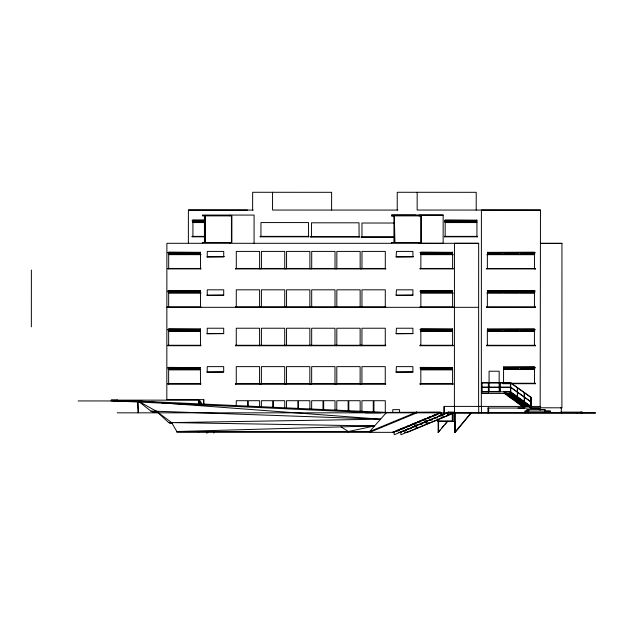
<?xml version="1.0" encoding="UTF-8"?>
<svg xmlns="http://www.w3.org/2000/svg" width="627" height="627" viewBox="0 0 627 627"><rect width="100%" height="100%" fill="white"/><g stroke="black" fill="none" stroke-linecap="round" stroke-linejoin="round"><path stroke-width="0.94" d="M31.35 326.816L31.374 270.018M117.625 400.128L111.253 400.128L111.253 400.935L138.246 401.084L386.53 412.441L440.381 412.041L440.381 412.872L393.27 432.348L393.168 431.556M117.194 400.128L117.194 401.068L365.478 412.433L386.53 412.441L386.53 412.848M156.836 412.041L156.836 411.234L151.052 411.234L138.246 401.084L138.246 412.848L137.344 401.484M200.859 383.669L167.856 383.669L167.856 384.124L200.859 384.124L200.522 383.669M200.875 345.265L167.871 345.265L167.871 345.72L200.875 345.72L200.538 345.265M167.879 307.308L167.879 306.862L200.883 306.862L200.883 307.308M200.899 268.45L167.895 268.45L167.895 268.905L200.899 268.905L200.562 268.45M167.973 368.018L168.647 367.375L200.413 367.618L199.739 368.018L167.973 368.018L168.647 367.618L200.413 367.618M167.989 329.614L168.663 328.963L200.428 329.206L199.754 329.614L167.989 329.614L168.663 329.206L200.428 329.206M168.005 291.21L168.679 290.56L200.436 290.803L199.77 291.21L168.005 291.21L168.679 290.803L200.436 290.803M168.02 252.799L168.694 252.156L200.452 252.399L199.778 252.799L168.02 252.799L168.694 252.399L200.452 252.399M168.193 384.124L167.856 383.669M168.201 345.72L167.871 345.265M168.216 307.308L167.879 306.862M168.232 268.905L167.895 268.45M178.405 369.037L168.31 369.037L168.31 369.475L178.405 369.475L178.405 369.037L178.068 369.475M178.421 330.625L168.326 330.625L168.326 331.072L178.421 331.072L178.421 330.625L178.084 331.072M178.436 292.221L168.342 292.221L168.342 292.668L178.429 292.668L178.436 292.221L178.099 292.668M178.444 253.817L168.357 253.817L168.357 254.256L178.444 254.256L178.444 253.817L178.107 254.256M168.647 383.669L168.647 369.875L200.413 369.875L200.522 384.124M168.647 369.475L168.31 369.037M168.655 345.265L168.663 331.471L200.421 331.471L200.538 345.72M168.663 331.072L168.326 330.625M168.671 306.862L168.679 293.068L201.11 293.068M168.679 292.668L168.342 292.221M168.687 268.45L168.694 254.656L201.126 254.656M168.694 254.256L168.357 253.817M171.97 423.405L171.97 422.598L168.655 422.598L156.397 411.234L138.246 401.084L145.064 401.593M189.519 369.037L179.432 369.037L179.432 369.475L189.519 369.475L189.519 369.037L189.182 369.475M189.534 330.625L179.44 330.625L179.44 331.072L189.534 331.072L189.534 330.625L189.197 331.072M189.55 292.221L179.455 292.221L179.455 292.668L189.55 292.668L189.55 292.221L189.213 292.668M189.566 253.817L179.471 253.817L179.471 254.256L189.566 254.256L189.566 253.817L189.229 254.256M179.769 369.475L179.432 369.037M179.777 331.072L179.44 330.625M179.792 292.668L179.455 292.221M179.808 254.256L179.471 253.817M188.374 243.205L188.39 210.045L253.292 210.076M200.413 369.037L190.318 369.037L190.318 369.475L200.413 369.475L200.413 369.037L200.076 369.475M200.428 330.625L190.334 330.625L190.334 331.072L200.421 331.072L200.428 330.625L200.091 331.072M200.436 292.221L190.349 292.221L190.349 292.668L200.436 292.668L200.436 292.221L200.099 292.668M200.452 253.817L190.357 253.817L190.357 254.256L200.452 254.256L200.452 253.817L200.115 254.256M190.655 369.475L190.318 369.037M190.671 331.072L190.334 330.625M190.686 292.668L190.349 292.221M190.694 254.256L190.357 253.817M192.458 236.371L192.121 236.818L192.121 236.371L204.614 236.371M204.763 220.72L192.246 220.72L192.92 220.069L204.473 220.069M192.912 236.371L192.92 222.577L204.473 222.577M192.92 222.177L192.92 221.731M192.246 220.72L192.92 220.069M198.626 432.34L198.626 431.525M198.822 403.866L198.822 400.167L111.253 400.128M199.739 368.018L200.413 367.375M199.754 329.614L200.428 328.963M199.77 291.21L200.436 290.56M199.778 252.799L200.452 252.156M200.225 402.926L200.225 401.554L198.5 401.554M200.554 307.308L200.436 293.068M200.562 268.905L200.452 254.656M200.844 404.297L200.844 402.926L198.257 402.926M202.403 243.3L202.411 242.492L231.872 242.492L231.888 215.876L202.419 215.876L202.419 215.061L254.084 215.077L254.076 243.315M202.341 222.177L202.341 221.731M203.571 404.36L203.579 399.634M203.908 404.36L203.908 399.634L166.821 399.634L166.884 243.3L478.667 243.315L478.613 406.406M204.426 242.492L204.433 215.876M204.88 242.492L204.888 215.876M205.217 242.492L205.225 215.876M207.216 372.085L207.216 366.63L223.69 366.63L223.682 372.085L206.879 372.085L223.682 371.874M207.231 333.682L207.231 328.227L223.698 328.227L223.698 333.682L206.894 333.682L223.698 333.47M207.247 295.27L207.247 289.823L223.714 289.823L223.714 295.27L206.91 295.27L223.714 295.058M207.255 256.866L207.263 251.411L223.729 251.411L223.729 256.866L206.918 256.866L224.403 256.655M229.858 243.3L229.858 242.492M229.866 215.876L229.866 215.061M231.426 242.492L231.434 215.876M260.025 383.669L235.462 383.669L235.462 384.147L260.025 384.147L260.025 383.669L259.688 384.147M260.04 345.265L235.47 345.265L235.47 345.743L260.033 345.743L260.04 345.265L259.703 345.743M235.486 307.332L235.486 306.862L260.048 306.862L260.048 307.332M235.501 268.45L235.501 268.928L260.064 268.928L260.064 268.45L235.501 268.45L235.838 268.928M235.799 384.147L235.462 383.669M235.807 345.743L235.47 345.265M235.823 307.332L235.486 306.862M236.246 405.583L236.246 400.708L247.587 400.708L247.587 406.555M236.254 383.669L236.254 366.63L259.578 366.63L259.57 383.669M236.261 345.265L236.269 328.227L259.586 328.227L259.586 345.265M236.277 306.862L236.285 289.823L259.602 289.823L259.594 306.862M236.293 268.45L236.301 251.411L259.617 251.411L259.609 268.45M248.268 406.555L248.268 400.708L259.609 400.708L259.609 407.526M252.634 210.045L252.642 192.277L331.62 192.309L331.612 210.076M259.711 307.332L260.048 306.862M259.727 268.928L259.727 268.45M260.518 236.818L260.518 236.371M260.597 383.669L260.597 384.147L285.16 384.147L285.16 383.669L260.597 383.669L260.934 384.147M260.613 345.265L260.613 345.743L285.175 345.743L285.175 345.265L260.613 345.265L260.95 345.743M260.62 307.332L260.62 306.862L285.191 306.862L285.183 307.332M260.957 307.332L260.62 306.862M260.973 268.928L260.973 268.45M260.95 236.371L260.95 222.577L308.508 222.577L308.594 236.818M261.381 407.526L261.381 400.708L272.721 400.708L272.721 407.526M261.388 383.669L261.396 366.63L284.713 366.63L284.705 383.669M261.404 345.265L261.404 328.227L284.729 328.227L284.721 345.265M261.412 306.862L261.42 289.823L284.736 289.823L284.736 306.862M261.428 268.45L261.435 251.411L284.752 251.411L284.744 268.45M272.557 192.277L272.557 210.045L397.855 210.076M273.403 407.526L273.403 400.708L284.744 400.708L284.744 407.526M284.823 384.147L284.823 383.669M284.838 345.743L284.838 345.265M284.854 307.332L284.854 306.862M284.862 268.928L284.862 268.45M285.763 307.332L285.763 306.862L310.326 306.862L310.326 307.332M286.069 384.147L286.069 383.669M286.084 345.743L286.084 345.265M286.1 307.332L286.1 306.862M286.108 268.928L286.108 268.45M286.515 408.498L286.515 400.708L297.856 400.708L297.856 408.498M286.523 383.669L286.531 366.63L309.848 366.63L309.84 383.669M286.539 345.265L286.547 328.227L309.863 328.227L309.856 345.265M286.555 306.862L286.555 289.823L309.879 289.823L309.871 306.862M286.563 268.45L286.57 251.411L309.887 251.411L309.887 268.45M298.538 408.498L298.538 400.708L309.887 400.708L309.879 409.478M309.957 384.147L309.957 383.669M309.973 345.743L309.973 345.265M309.989 307.332L309.989 306.862M310.004 268.928L310.004 268.45M310.898 307.332L310.898 306.862L335.461 306.862L335.461 307.332M311.031 237.045L311.031 236.598M311.204 384.147L311.204 383.669M311.219 345.743L311.219 345.265M311.235 307.332L311.235 306.862M311.251 268.928L311.251 268.45M311.454 236.598L311.462 222.804L359.02 222.804L359.099 237.045M311.65 409.478L311.65 400.708L322.999 400.708L322.991 409.478M311.658 383.669L311.666 366.63L334.983 366.63L334.983 383.669M311.674 345.265L311.682 328.227L334.998 328.227L334.99 345.265M311.69 306.862L311.697 289.823L335.014 289.823L335.006 306.862M311.705 268.45L311.705 251.411L335.03 251.411L335.022 268.45M323.673 409.478L323.681 400.708L335.022 400.708L335.014 410.45M335.092 384.147L335.092 383.669M335.108 345.743L335.108 345.265M335.124 307.332L335.124 306.862M335.139 268.928L335.139 268.45M336.033 307.332L336.033 306.862L360.596 306.862L360.596 307.332M336.346 384.147L336.346 383.669M336.354 345.743L336.354 345.265M336.37 307.332L336.37 306.862M336.385 268.928L336.385 268.45M336.785 410.45L336.793 400.708L348.134 400.708L348.126 411.422M336.793 383.669L336.801 366.63L360.125 366.63L360.117 383.669M336.809 345.265L336.817 328.227L360.133 328.227L360.133 345.265M336.824 306.862L336.832 289.823L360.149 289.823L360.141 306.862M336.84 268.45L336.848 251.411L360.164 251.411L360.157 268.45M348.4 432.34L348.4 431.525L341.017 426.885M348.808 411.422L348.816 400.708L360.157 400.708L360.157 411.422M360.235 384.147L360.235 383.669M360.243 345.743L360.243 345.265M360.259 307.332L360.259 306.862M360.274 268.928L360.274 268.45M361.168 307.332L361.168 306.862L385.73 306.862L385.73 307.332M361.536 236.818L361.207 237.272L361.207 236.818L394.124 236.818M361.481 384.147L361.481 383.669M361.497 345.743L361.497 345.265M361.505 307.332L361.505 306.862M361.52 268.928L361.52 268.45M361.92 411.422L361.928 400.708L373.269 400.708L373.269 412.394M361.936 383.669L361.936 366.63L385.26 366.63L385.252 383.669M361.944 345.265L361.951 328.227L385.276 328.227L385.268 345.265M361.959 306.862L361.967 289.823L385.284 289.823L385.284 306.862M361.975 268.45L361.983 251.411L385.299 251.411L385.291 268.45M361.967 236.818L361.975 223.024L393.999 223.024M365.478 412.433L365.478 412.832L595.65 412.95L455.186 412.942L455.178 432.411L454.724 432.411L454.724 421.563L437.693 421.422L437.693 419.471M373.943 412.394L373.951 400.708L385.291 400.708L385.291 412.394M385.37 384.147L385.37 383.669M385.386 345.743L385.386 345.265M385.393 307.332L385.393 306.862M385.409 268.928L385.409 268.45M391.593 243.3L391.593 242.492L421.281 242.492L421.289 215.876L418.938 215.876L418.938 215.061L443.156 215.077L443.14 243.315L418.93 243.3L418.93 242.492L421.281 242.492M391.593 242.492L393.944 242.492L393.952 215.876L391.601 215.876L391.601 215.061L443.156 215.077M392.776 412.535L392.776 409.635L399.579 409.635L399.579 412.535M396.084 372.085L412.887 372.085L412.895 366.63L396.421 366.63L396.084 372.085L412.887 371.874M396.099 333.682L412.903 333.682L412.903 328.227L396.436 328.227L396.099 333.682L412.903 333.47M396.115 295.27L412.919 295.27L412.919 289.823L396.452 289.823L396.115 295.27L412.919 295.058M396.123 256.866L412.934 256.866L412.934 251.411L396.468 251.411L396.123 256.866L413.608 256.655M397.236 210.045L397.244 192.277L476.222 192.309L476.214 210.076M417.167 192.277L417.159 210.045L540.466 210.076L540.168 410.199M420.035 384.124L420.035 383.669L453.039 383.669L453.039 384.124L420.035 384.124L420.372 383.669M420.051 345.72L420.051 345.265L453.055 345.265L453.055 345.72L420.051 345.72L420.388 345.265M420.082 268.905L420.082 268.45L453.086 268.45L453.086 268.905L420.082 268.905L420.411 268.45M420.161 368.018L420.835 367.375L452.592 367.618L451.918 368.018L420.161 368.018L420.835 367.618L452.592 367.618M420.176 329.614L420.85 328.963L452.608 329.206L451.934 329.614L420.176 329.614L420.85 329.206L452.608 329.206M420.184 291.21L420.858 290.56L452.623 290.803L451.949 291.21L420.184 291.21L420.858 290.803L452.623 290.803M420.2 252.799L420.874 252.156L452.639 252.399L451.965 252.799L420.2 252.799L420.874 252.399L452.639 252.399M420.498 369.475L420.498 369.037L430.584 369.037L430.584 369.475L420.498 369.475L420.835 369.037M420.513 331.072L420.513 330.625L430.6 330.625L430.6 331.072L420.513 331.072L420.842 330.625M420.403 306.862L420.066 307.308L420.066 306.862L453.07 306.862L453.07 307.308L452.733 306.862M420.521 292.668L420.521 292.221L430.616 292.221L430.616 292.668L420.521 292.668L420.858 292.221M420.537 254.256L420.537 253.817L430.631 253.817L430.631 254.256L420.537 254.256L420.874 253.817M420.827 383.669L420.835 369.875L452.592 369.875L452.584 383.669M420.842 345.265L420.842 331.471L452.608 331.471L452.6 345.265M420.858 306.862L420.858 293.068L453.297 293.068M420.866 268.45L420.874 254.656L453.305 254.656M420.827 242.492L420.835 215.876M430.247 369.037L430.584 369.475M430.263 330.625L430.6 331.072M430.279 292.221L430.616 292.668M430.294 253.817L430.631 254.256M431.611 369.475L431.611 369.037L441.706 369.037L441.706 369.475L431.611 369.475L431.948 369.037M431.627 331.072L431.627 330.625L441.721 330.625L441.721 331.072L431.627 331.072L431.964 330.625M431.642 292.668L431.642 292.221L441.729 292.221L441.729 292.668L431.642 292.668L431.979 292.221M431.65 254.256L431.65 253.817L441.745 253.817L441.745 254.256L431.65 254.256L431.987 253.817M437.74 419.008L437.74 420.913L452.616 420.913L452.623 413.295M447.897 421.179L438.124 432.411L438.132 420.725M438.579 432.411L438.587 420.819M441.369 369.037L441.706 369.475M441.384 330.625L441.721 331.072M441.392 292.221L441.729 292.668M441.408 253.817L441.745 254.256M442.505 369.475L442.505 369.037L452.592 369.037L452.592 369.475L442.505 369.475L442.834 369.037M442.513 331.072L442.513 330.625L452.608 330.625L452.608 331.072L442.513 331.072L442.85 330.625M442.529 292.668L442.529 292.221L452.623 292.221L452.623 292.668L442.529 292.668L442.866 292.221M442.544 254.256L442.544 253.817L452.631 253.817L452.631 254.256L442.544 254.256L442.881 253.817M443.955 412.778L443.955 406.39L540.396 406.437M444.292 412.778L444.292 406.39M477.39 236.371L444.386 236.371L444.386 236.818L477.39 236.818L477.053 236.371L477.39 236.818M444.504 220.72L445.178 220.069L476.943 220.312L476.269 220.72L444.504 220.72L445.178 220.312L476.943 220.312M444.715 236.818L444.386 236.371M444.841 222.177L444.841 221.731L454.936 221.731L454.936 222.177L445.178 222.177L444.841 221.731M445.17 236.371L445.178 222.577L476.935 222.577L476.935 236.371M451.918 368.018L452.592 367.375M451.934 329.614L452.608 328.963M451.949 291.21L452.623 290.56M451.965 252.799L452.639 252.156M452.279 420.913L452.286 413.295M452.255 369.037L452.592 369.475M452.271 330.625L452.608 331.072M452.286 292.221L452.623 292.668M452.302 253.817L452.631 254.256M452.616 306.862L452.623 293.068M452.631 268.45L452.631 254.656M452.702 383.669L453.039 384.124M452.718 345.265L453.055 345.72M452.749 268.45L453.086 268.905M452.929 421.556L452.929 413.303M454.269 421.556L454.277 413.303M454.395 406.39L454.457 243.3L478.667 243.315M407.409 432.356L454.504 412.879L454.504 406.39M454.732 413.091L454.724 432.411L470.25 413.695M455.954 222.177L455.954 221.731L466.049 221.731L466.049 222.177L456.291 222.177L455.954 221.731M466.849 222.177L466.849 221.731L476.935 221.731L476.935 222.177L467.186 222.177L466.849 221.731M476.269 220.72L476.943 220.069M478.714 412.895L478.722 406.406M481.332 406.406L481.403 210.045L540.466 210.076M481.442 412.895L481.442 406.406M522.659 406.429L531.053 406.429L510.66 391.812L510.574 382.721L531.061 397.338L531.053 408.052L510.66 393.435L481.654 393.419L481.654 391.797L488.598 391.797L488.598 382.713L481.795 382.713L481.787 391.797M481.928 391.797L481.795 382.713M535.333 345.759L486.67 345.736L486.67 345.281L535.333 345.305L535.105 345.759L535.333 345.305M535.34 307.355L486.685 307.324L486.685 306.877L535.34 306.901L535.113 307.355L535.34 306.901M535.356 268.944L486.701 268.92L486.701 268.466L535.356 268.497L535.129 268.944L535.356 268.497M486.897 345.281L486.67 345.736M486.913 306.877L486.685 307.324M486.928 268.466L486.701 268.92M487.344 345.281L487.351 331.487L534.439 331.511L534.431 345.305M502.039 331.095L487.351 331.087L487.351 330.641L502.039 330.648L502.039 331.095L501.812 330.648M487.351 329.222L534.439 329.01L534.894 329.653L487.806 329.63L487.351 329.222L534.439 329.253L534.894 329.653M487.359 306.877L487.359 293.083L534.447 293.107L534.447 306.901M502.055 292.691L487.359 292.684L487.359 292.237L502.055 292.245L502.055 292.691L501.827 292.245M487.359 290.818L534.447 290.599L534.902 291.249L487.814 291.226L487.359 290.818L519.078 290.834M487.367 268.466L487.375 254.672L534.463 254.703L534.455 268.497M502.062 254.28L487.375 254.272L487.375 253.833L502.062 253.841L502.062 254.28L501.835 253.841M487.375 252.415L534.463 252.195L534.917 252.846L487.83 252.822L487.375 252.415L534.463 252.438L534.917 252.846M487.579 330.641L487.351 331.087M487.587 292.237L487.359 292.684M487.602 253.833L487.375 254.272M487.806 329.63L487.351 328.979M487.814 291.226L487.359 290.575M487.83 252.822L487.375 252.172M487.955 412.895L487.963 408.028L488.676 408.028L488.676 412.895M488.37 391.797L488.37 382.713L510.66 382.721L510.66 393.435L503.849 393.435M488.464 382.713L488.457 393.419L481.654 393.419M488.739 391.742L499.954 391.499M489.076 391.499L489.084 371.208L499.17 371.215L499.163 391.499M489.193 391.499L499.954 391.742L500.032 382.878M499.899 382.878L500.032 391.804M535.403 383.716L502.885 383.693L502.885 383.246L535.403 383.262L535.176 383.716L535.403 383.262M503.113 383.246L502.885 383.693M503.559 382.329L503.567 369.452L534.51 369.468L534.502 383.262M503.567 368.605L503.567 369.052L518.255 369.06L518.255 368.613L503.567 368.605L503.794 369.052M503.567 367.187L534.51 366.96L534.964 367.61L504.022 367.594L503.567 367.187L534.51 367.203L534.964 367.61M518.521 331.103L503.826 331.095L503.826 330.648L518.521 330.656L518.521 331.103L518.294 330.656M518.529 292.699L503.842 292.691L503.842 292.245L518.529 292.253L518.529 292.699L518.302 292.253M518.545 254.288L503.857 254.288L503.857 253.841L518.545 253.849L518.545 254.288L518.317 253.849M504.022 367.594L503.567 366.944M504.053 330.648L503.826 331.095M504.069 292.245L503.842 292.691M504.084 253.841L503.857 254.288M506.357 393.435L504.304 393.278L504.304 391.812L524.705 406.429L524.705 408.052L517.98 408.044M510.433 391.812L510.441 382.885M511.358 396.867L515.574 397.024M512.251 393.435L523.725 401.499M513.027 398.059L517.244 398.216M513.921 394.477L505.973 394.469L513.921 394.477L511.875 394.469M517.377 396.781L517.377 387.76L517.596 396.781M517.51 396.781L517.471 387.76M518.027 369.06L518.255 368.613M520.042 368.613L520.042 369.06L534.737 369.068L534.737 368.621L520.042 368.613L520.269 369.06M519.971 331.103L520.198 330.656L519.971 331.103L534.659 331.111L534.666 330.664L519.971 330.656M534.674 292.707L519.987 292.699L519.987 292.253L534.674 292.26L534.447 292.707L534.674 292.26M534.69 254.303L520.002 254.296L520.002 253.849L534.69 253.857L534.463 254.303L534.69 253.857M520.214 292.253L519.987 292.699M520.23 253.849L520.002 254.296M523.036 405.23L528.091 405.387M524.313 401.758L524.313 392.737L524.54 401.758M524.446 401.758L524.407 392.737M525.003 412.919L525.003 411.132L528.835 411.132L528.835 409.588L527.017 409.588L527.017 411.132L525.003 411.132M528.177 412.919L528.177 411.132L550.373 411.14L550.373 412.519L577.13 412.542L577.13 412.95M528.937 405.387L520.99 405.23M530.834 406.429L531.061 397.338M530.967 406.429L530.967 397.338M534.447 290.599L534.902 291.249M539.126 409.596L539.126 408.052L487.963 408.028M544.981 411.14L544.981 409.596L527.017 409.588M561.322 412.942L561.322 407.809M560.53 407.809L561.886 407.809L561.949 243.354L540.639 243.347M580.704 412.95L580.704 412.135L582.091 412.135L582.091 412.95M438.587 423.013L438.587 421.415M471.128 412.934L471.128 413.452L470.454 413.452M207.796 432.356L206.847 432.998L207.122 432.356M213.846 432.356L213.564 432.998L214.512 432.356M438.124 432.411L439.989 430.169M441.855 427.92L443.72 425.678M444.958 424.181L446.824 421.932M455.178 432.411L471.324 412.95M386.53 412.441L369.624 431.548L176.845 431.525L171.618 422.598L156.397 411.234L380.558 419.189L171.618 422.598L374.585 425.937L348.4 431.525M395.888 430.851L404.776 427.175M406.555 426.438L409.219 425.341M410.998 424.604L415.442 422.77M417.221 422.034L419.886 420.929M421.665 420.2L426.109 418.358M427.888 417.621L430.553 416.524M432.332 415.787L434.997 414.682M438.547 413.217L441 412.48L441.361 415.246L394.25 434.723L393.889 431.956L441 412.48M446.565 412.825L448.344 412.088L454.403 412.096L454.504 412.879M402.369 431.235L400.614 431.956L400.974 434.723L448.078 415.254L447.725 412.488L448.399 412.488M401.343 432.356L400.614 431.956L406.014 430.655L405.881 429.777L408.585 428.664M411.281 427.551L413.075 426.807M415.779 425.694L419.377 424.205M421.172 423.46L423.868 422.347M426.572 421.226L430.169 419.745M431.964 419.001L434.66 417.88M438.257 416.399L447.725 412.488M415.293 428.257L417.958 427.159M425.96 423.852L428.625 422.747M441.071 417.606L443.736 416.5M447.286 415.035L452.623 412.825M441.055 412.879L436.031 414.533L436.165 415.411L430.765 416.712L430.898 417.59L425.498 418.891L425.631 419.761L420.231 421.07L420.356 421.94L414.964 423.241L415.09 424.118L409.697 425.419L409.823 426.297L404.431 427.598L404.556 428.476L399.164 429.777L399.289 430.655L393.223 431.956M440.836 414.533L442.756 414.541L447.772 412.879M439.072 416.336L442.889 415.411L442.756 414.541M437.489 416.712L437.622 417.59L432.222 418.891L432.348 419.769L425.035 421.07M426.956 421.07L427.081 421.947L421.689 423.249L421.814 424.126L414.502 425.427M416.422 425.427L416.547 426.297L411.155 427.606L411.281 428.476L405.881 429.777M374.585 425.937L176.845 431.525L176.845 432.34L393.944 432.348M188.39 210.045L247.446 210.076M391.601 215.061L415.819 215.077M391.601 215.876L421.289 215.876M192.92 220.312L204.473 220.312M192.246 220.477L204.763 220.477M444.504 220.477L476.269 220.477M454.936 221.731L454.936 222.177M466.049 221.731L466.049 222.177M476.935 221.731L476.935 222.177M192.121 236.818L204.951 236.818M361.207 237.272L394.454 237.272M540.427 243.354L561.949 243.354M487.83 252.579L534.917 252.603M168.02 252.556L199.778 252.556M420.2 252.556L451.965 252.556M486.92 254.672L487.375 254.672M487.814 290.983L534.902 291.006M168.005 290.967L199.77 290.967M420.184 290.967L451.949 290.967M486.905 293.083L487.359 293.083M478.644 307.324L166.86 307.308M487.806 329.387L534.894 329.41M167.989 329.371L199.754 329.371M420.176 329.371L451.934 329.371M534.666 330.664L534.659 331.111M504.022 367.351L534.964 367.367M167.981 367.775L199.739 367.775M420.161 367.775L451.918 367.775M534.737 368.621L534.737 369.068M481.795 382.878L510.66 382.885L530.967 397.502M481.928 387.172L488.598 387.172M488.37 387.172L510.66 387.188L530.967 401.805M481.795 387.337L510.66 387.345L530.967 401.962M481.654 391.797L510.66 391.812L503.849 391.812M509.312 396.86L515.574 396.867M510.981 398.059L517.244 398.059M519.752 399.258L512.643 399.25L519.752 399.415M520.575 400.449L514.312 400.449L520.575 400.606M78.132 400.935L113.354 400.959M198.336 400.982L200.279 400.982L201.886 404.407M113.511 401.476L128.896 401.484M200.225 401.554L199.605 401.554L199.605 400.982L201.236 404.454M522.244 401.648L515.982 401.648L522.244 401.805M525.598 402.84L517.651 402.84L524.752 402.996M525.214 404.039L519.321 404.039L526.421 404.196M524.705 406.586L530.607 406.586L526.014 403.137M540.309 407.793L561.886 407.809M530.599 408.052L531.053 408.052L510.206 393.435L510.206 391.812L511.569 392.792M532.096 408.052L539.126 408.052M538.789 409.596L544.981 409.596M544.808 411.14L550.373 411.14M151.052 411.234L152.4 411.234L152.4 412.041L158.153 412.049M560.64 412.135L582.091 412.135M549.801 412.527L577.13 412.542M117.186 412.832L380.84 412.832M441.283 414.071L444.167 414.071M439.041 415.411L442.889 415.411M434.738 417.59L437.622 417.59M429.471 419.769L432.348 419.769M437.693 421.422L454.896 421.501M424.205 421.947L427.081 421.947M168.655 422.598L169.737 422.598L169.737 423.405L172.59 423.413M419.894 424.118L421.814 424.126M413.663 426.297L416.547 426.297M409.36 428.476L411.281 428.476M405.544 429.401L407.464 429.401M403.13 430.655L406.014 430.655M398.788 432.356L400.669 432.356M404.525 432.356L407.393 432.356L407.291 431.564M148.952 401.883L156.734 402.463M161.601 402.824L380.558 419.189M506.208 393.497L509.343 395.747M510.911 396.867L516.405 400.802M517.973 401.931L522.683 405.301M504.304 393.435L524.705 408.052M206.377 432.356L206.847 432.998M448.344 412.088L448.446 412.879M440.326 412.48L440.381 412.872M192.583 221.731L192.583 222.177L202.678 222.177L202.678 221.731L192.583 221.731M203.697 221.731L204.034 222.177L203.697 221.731M260.181 236.371L260.181 236.818L308.931 236.818L308.931 236.371L260.181 236.371M260.636 268.45L260.636 268.928L285.199 268.928L285.199 268.45L260.636 268.45M285.732 383.669L285.732 384.147L310.294 384.147L310.294 383.669L285.732 383.669M285.747 345.265L285.747 345.743L310.31 345.743L310.31 345.265L285.747 345.265M285.771 268.45L285.771 268.928L310.334 268.928L310.341 268.45L285.771 268.45M310.694 236.598L310.694 237.045L359.436 237.045L359.436 236.598L310.694 236.598M310.867 383.669L310.867 384.147L335.429 384.147L335.429 383.669L310.867 383.669M310.882 345.265L310.882 345.743L335.445 345.743L335.445 345.265L310.882 345.265M310.914 268.45L310.914 268.928L335.476 268.928L335.476 268.45L310.914 268.45M336.009 383.669L336.009 384.147L360.572 384.147L360.572 383.669L336.009 383.669M336.017 345.265L336.017 345.743L360.58 345.743L360.58 345.265L336.017 345.265M336.048 268.45L336.048 268.928L360.611 268.928L360.611 268.45L336.048 268.45M361.144 383.669L361.144 384.147L385.707 384.147L385.707 383.669L361.144 383.669M361.16 345.265L361.16 345.743L385.723 345.743L385.723 345.265L361.16 345.265M361.183 268.45L361.183 268.928L385.746 268.928L385.746 268.45L361.183 268.45M394.407 215.876L394.736 242.492L394.407 215.876M416.83 412.033L416.83 412.864L369.726 432.34L369.624 431.548L416.83 412.033M509.688 395.668L515.59 395.825L507.643 395.668L509.688 395.668M561.808 412.527L561.808 412.934L561.886 412.535"/></g></svg>
